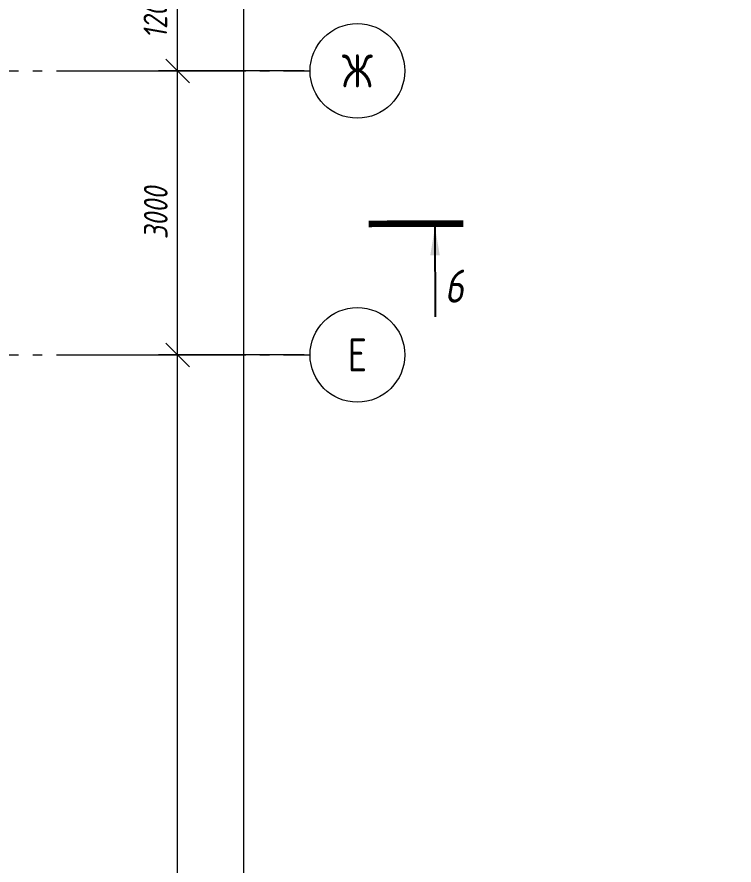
# Model space of a CAD drawing. Header units: millimetres. Extents: x -85420 to 1195317, y -69347 to 470418.
# Drawn here: x 502590 to 510165, y 49186 to 58146 of the extents above; entities that cross this region are included whole.
import ezdxf
from ezdxf import colors
from ezdxf.entities.mleader import LeaderData, LeaderLine
from ezdxf.math import Vec2, Vec3

# ---------------------------------------------------------------- set-up
doc = ezdxf.new("R2010")
doc.units = ezdxf.units.MM
for name, pattern in [('GOST2.303 6', [12, 8, -1.5, 1, -1.5]), ('ГОСТ 2.303 4', [7, 5, -2, 0]), ('ГОСТ 2.303 5', [24, 20, -1.5, 1, -1.5]), ('осевая', [50.8, 31.75, -6.35, 6.35, -6.35])]:
    doc.linetypes.add(name, pattern=pattern)
for name, color, linetype, lineweight in [('+АР_Осевые линии', 252, 'GOST2.303 6', 9), ('+АР_Размеры', 252, 'Continuous', 0), ('СПДС_СИМВОЛЫ', 7, 'Continuous', 25)]:
    doc.layers.add(name, color=color, linetype=linetype, lineweight=lineweight)
doc.layers.add('ОСИ', color=7, linetype='осевая', lineweight=13, true_color=0x999999)
doc.layers.add('ПБ_граница', color=7, linetype='ГОСТ 2.303 4', lineweight=40, true_color=0xdb0000)
doc.styles.add('GOST 2.304', font='CS_Gost2304.shx')
doc.styles.add('ГОСТ 2.304', font='CS_Gost2304.shx', dxfattribs={"oblique": 10})
doc.dimstyles.new('СПДС', dxfattribs={"dimscale": 100, "dimtxt": 2.5, "dimasz": 2.5, "dimexe": 2, "dimexo": 0.625, "dimgap": 1, "dimtad": 1, "dimdec": 0, "dimrnd": 5, "dimtxsty": 'ГОСТ 2.304', "dimblk": 'OBLIQUE', "dimblk1": 'OBLIQUE', "dimblk2": 'OBLIQUE', "dimcen": 2.5, "dimdle": 2, "dimadec": 0, "dimazin": 2, "dimtfac": 0.75, "dimtdec": 4, "dimtmove": 1, "dimatfit": 3, "dimfxl": 1, "dimtfill": 1, "dimtolj": 1, "dimarcsym": 1})

# ---------------------------------------------------------------- blocks, each defined once
blk = doc.blocks.new('_DotSmall')
at = {"color": 0, "linetype": 'ByBlock', "const_width": 0.5}
blk.add_lwpolyline([(-0.0625, 0, 1), (0.0625, 0, 1)], format="xyb", close=True, dxfattribs=at)
blk = doc.blocks.new('_Oblique')
at = {"color": 0, "linetype": 'ByBlock', "lineweight": -2}
blk.add_line((-0.5, -0.5), (0.5, 0.5), dxfattribs=at)
blk = doc.blocks.new('*D214')
at = {"layer": '+АР_Размеры', "color": 0, "lineweight": -2, "ltscale": 100, "transparency": 16777216}
for p, q in [((73880, 24050), (73880, 39450)), ((75217.5, 39250), (73680, 39250)), ((75217.5, 24250), (73680, 24250))]:
    blk.add_line(p, q, dxfattribs=at)
at = {"layer": 'Defpoints', "color": 0, "transparency": 16777216}
for p in [(73880, 39250), (75280, 39250), (75280, 24250)]:
    blk.add_point(p, dxfattribs=at)
at = {"layer": '+АР_Размеры', "color": 0, "lineweight": -2, "transparency": 16777216, "xscale": 250, "yscale": 250, "zscale": 250}
for p, rotation in [((73880, 39250), 90), ((73880, 24250), 270)]:
    blk.add_blockref('_Oblique', p, dxfattribs=dict(at, rotation=rotation))
at = {"layer": '+АР_Размеры', "color": 0, "ltscale": 100, "transparency": 16777216, "insert": (73649.8, 31750), "char_height": 250, "attachment_point": 5, "rotation": 90, "style": 'ГОСТ 2.304', "bg_fill": 3, "box_fill_scale": 1.1, "bg_fill_color": 256, "bg_fill_true_color": 13158600, "bg_fill_transparency": 0}
blk.add_mtext('\\A1;15000', dxfattribs=at)
blk = doc.blocks.new('*D215')
at = {"layer": '+АР_Размеры', "color": 0, "lineweight": -2, "ltscale": 100, "transparency": 16777216}
for p, q in [((73880, 39050), (73880, 42450)), ((75217.5, 42250), (73680, 42250)), ((75217.5, 39250), (73680, 39250))]:
    blk.add_line(p, q, dxfattribs=at)
at = {"layer": 'Defpoints', "color": 0, "transparency": 16777216}
for p in [(73880, 42250), (75280, 42250), (75280, 39250)]:
    blk.add_point(p, dxfattribs=at)
at = {"layer": '+АР_Размеры', "color": 0, "lineweight": -2, "transparency": 16777216, "xscale": 250, "yscale": 250, "zscale": 250}
for p, rotation in [((73880, 42250), 90), ((73880, 39250), 270)]:
    blk.add_blockref('_Oblique', p, dxfattribs=dict(at, rotation=rotation))
at = {"layer": '+АР_Размеры', "color": 0, "ltscale": 100, "transparency": 16777216, "insert": (73649.8, 40750), "char_height": 250, "attachment_point": 5, "rotation": 90, "style": 'ГОСТ 2.304', "bg_fill": 3, "box_fill_scale": 1.1, "bg_fill_color": 256, "bg_fill_true_color": 13158600, "bg_fill_transparency": 0}
blk.add_mtext('\\A1;3000', dxfattribs=at)
blk = doc.blocks.new('Ось сетки - Диаметр 10 мм-1135821-0_Подвал _-2_700__Планировка')
at = {"layer": '+АР_Осевые линии', "linetype": 'Continuous'}
blk.add_circle((0, 0), 5, dxfattribs=at)
blk = doc.blocks.new('*D224')
at = {"layer": '+АР_Размеры', "color": 0, "lineweight": -2, "ltscale": 100, "transparency": 16777216}
for p, q in [((74580, -6550), (74580, 55650)), ((75217.5, 55450), (74380, 55450)), ((75217.5, -6350), (74380, -6350))]:
    blk.add_line(p, q, dxfattribs=at)
at = {"layer": 'Defpoints', "color": 0, "transparency": 16777216}
for p in [(74580, 55450), (75280, 55450), (75280, -6350)]:
    blk.add_point(p, dxfattribs=at)
at = {"layer": '+АР_Размеры', "color": 0, "lineweight": -2, "transparency": 16777216, "xscale": 250, "yscale": 250, "zscale": 250}
for p, rotation in [((74580, 55450), 90), ((74580, -6350), 270)]:
    blk.add_blockref('_Oblique', p, dxfattribs=dict(at, rotation=rotation))
at = {"layer": '+АР_Размеры', "color": 0, "ltscale": 100, "transparency": 16777216, "insert": (74347.8, 19750), "char_height": 250, "attachment_point": 5, "rotation": 90, "style": 'ГОСТ 2.304', "bg_fill": 3, "box_fill_scale": 1.1, "bg_fill_color": 256, "bg_fill_true_color": 13158600, "bg_fill_transparency": 0}
blk.add_mtext('\\A1;61800', dxfattribs=at)
blk = doc.blocks.new('*D227')
at = {"layer": '+АР_Размеры', "color": 0, "lineweight": -2, "ltscale": 100, "transparency": 16777216}
for p, q in [((73880, 42050), (73880, 43650)), ((75217.5, 43450), (73680, 43450)), ((75217.5, 42250), (73680, 42250))]:
    blk.add_line(p, q, dxfattribs=at)
at = {"layer": 'Defpoints', "color": 0, "transparency": 16777216}
for p in [(73880, 43450), (75280, 43450), (75280, 42250)]:
    blk.add_point(p, dxfattribs=at)
at = {"layer": '+АР_Размеры', "color": 0, "lineweight": -2, "transparency": 16777216, "xscale": 250, "yscale": 250, "zscale": 250}
for p, rotation in [((73880, 43450), 90), ((73880, 42250), 270)]:
    blk.add_blockref('_Oblique', p, dxfattribs=dict(at, rotation=rotation))
at = {"layer": '+АР_Размеры', "color": 0, "ltscale": 100, "transparency": 16777216, "insert": (73645.3, 42850), "char_height": 250, "attachment_point": 5, "rotation": 90, "style": 'ГОСТ 2.304', "bg_fill": 3, "box_fill_scale": 1.1, "bg_fill_color": 256, "bg_fill_true_color": 13158600, "bg_fill_transparency": 0}
blk.add_mtext('\\A1;1200', dxfattribs=at)
blk = doc.blocks.new('A$C314F1C93')
at = {"layer": '+АР_Осевые линии', "linetype": 'ГОСТ 2.303 5', "lineweight": 0, "ltscale": 100}
for points in [[(-4200, 42250), (75280, 42250)], [(-4200, 39250), (75280, 39250)]]:
    blk.add_lwpolyline(points, dxfattribs=at)
at = {"layer": '+АР_Осевые линии', "linetype": 'ГОСТ 2.303 5', "lineweight": 25, "ltscale": 100, "xscale": 100.0000000000002, "yscale": 100.0000000000002, "zscale": 100.0000000000002, "rotation": 90}
for p in [(75780, 42250), (75780, 39250)]:
    blk.add_blockref('Ось сетки - Диаметр 10 мм-1135821-0_Подвал _-2_700__Планировка', p, dxfattribs=at)
at = {"layer": '+АР_Осевые линии', "linetype": 'ГОСТ 2.303 5', "lineweight": 0, "ltscale": 100, "char_height": 350, "attachment_point": 5, "style": 'GOST 2.304'}
for s, insert in [('Ж', (75780, 42250)), ('Е', (75780, 39250))]:
    blk.add_mtext(s, dxfattribs=dict(at, insert=insert))
at = {"layer": '+АР_Размеры', "ltscale": 100}
dim = blk.add_linear_dim(base=(74580, 55450), p1=(75280, -6350), p2=(75280, 55450), angle=90, dimstyle='СПДС', override={"dimscale": 100}, dxfattribs=at)
dim.commit()
dim.dimension.update_dxf_attribs({"geometry": '*D224', "text_midpoint": (74580, 19750), "dimtype": 160})
dim = blk.add_linear_dim(base=(73880, 39250), p1=(75280, 24250), p2=(75280, 39250), angle=90, dimstyle='СПДС', override={"dimscale": 100}, dxfattribs=at)
dim.commit()
dim.dimension.update_dxf_attribs({"geometry": '*D214', "text_midpoint": (73649.8, 31750)})
dim = blk.add_linear_dim(base=(73880, 42250), p1=(75280, 39250), p2=(75280, 42250), angle=90, dimstyle='СПДС', override={"dimscale": 100}, dxfattribs=at)
dim.commit()
dim.dimension.update_dxf_attribs({"geometry": '*D215', "text_midpoint": (73649.8, 40750)})
dim = blk.add_linear_dim(base=(73880, 43450), p1=(75280, 42250), p2=(75280, 43450), angle=90, dimstyle='СПДС', override={"dimscale": 100}, dxfattribs=at)
dim.commit()
dim.dimension.update_dxf_attribs({"geometry": '*D227', "text_midpoint": (73645.3, 42850)})

msp = doc.modelspace()

# ---------------------------------------------------------------- linework, layer by layer
at = {"layer": 'СПДС_СИМВОЛЫ', "linetype": 'Continuous', "lineweight": 25, "ltscale": 100}
msp.add_line((507005.8, 55927.4), (507008.4, 54977.4), dxfattribs=at)
msp.add_solid([(507005.8, 55927.4), (507056.9, 55627.1), (506956.3, 55626.8)], dxfattribs=at)

# ---------------------------------------------------------------- block references
at = {"layer": 'ОСИ', "ltscale": 40}
msp.add_blockref('A$C314F1C93', (430406.4, 15326.4, 0), dxfattribs=at)

# ---------------------------------------------------------------- texts
at = {"layer": 'СПДС_СИМВОЛЫ', "color": 7, "linetype": 'Continuous', "lineweight": 25, "ltscale": 100, "style": 'ГОСТ 2.304', "oblique": 10}
msp.add_text('6', height=350, dxfattribs=at).set_placement((507108, 55128.1))

# ---------------------------------------------------------------- next in the draw order: linework, layer by layer
at = {"layer": 'СПДС_СИМВОЛЫ', "linetype": 'Continuous', "lineweight": 25, "ltscale": 100, "const_width": 70}
msp.add_lwpolyline([(507305.7, 55963.2), (506305.7, 55960.5)], dxfattribs=at)

# ---------------------------------------------------------------- next in the draw order: leaders
at = {"layer": 'ПБ_граница', "linetype": 'ByBlock', "lineweight": 0, "ltscale": 70}
ml = msp.add_multileader_mtext('Standard', dxfattribs=at)
ml.set_content('Граница пожарной зоны ', color=256, style='ГОСТ 2.304')
ml.set_leader_properties(color=256, lineweight=-1)
ml.set_arrow_properties(name='DOTSMALL')
ml.build(insert=Vec2(0, 0))
ml.multileader.update_dxf_attribs({"text_left_attachment_type": 6, "text_right_attachment_type": 6, "dogleg_length": 173.1, "arrow_head_size": 250, "scale": 100})
ctx = ml.context
ctx.base_point, ctx.scale, ctx.char_height, ctx.arrow_head_size, ctx.landing_gap_size, ctx.plane_origin = Vec3(450273, 51533, 0), 100, 250, 250, 200, Vec3(406909.5, 65636.9, 0)
ctx.left_attachment, ctx.right_attachment = 6, 6
notes = []
notes.append((ctx, [(0, (1, 1, 0), (450099.9, 51533, 0), (1, 0), 173.1, [(3, [(448218.2, 55394.9, 0)], 0, [])])]))
ctx.mtext.insert, ctx.mtext.width, ctx.mtext.defined_height, ctx.mtext.line_spacing_factor, ctx.mtext.flow_direction = Vec3(450473, 51845.5, 0), 7160.099, 981, 0.768, 5
at = {"layer": 'ПБ_граница', "linetype": 'ByBlock', "ltscale": 70}
ml = msp.add_multileader_mtext('Standard', dxfattribs=at)
ml.set_content('Граница пожарной зоны ', color=256, style='ГОСТ 2.304')
ml.set_leader_properties(color=256, lineweight=-1)
ml.set_arrow_properties(name='DOTSMALL')
ml.build(insert=Vec2(0, 0))
ml.multileader.update_dxf_attribs({"text_left_attachment_type": 6, "text_right_attachment_type": 6, "dogleg_length": 173.1, "arrow_head_size": 250, "scale": 100})
ctx = ml.context
ctx.base_point, ctx.scale, ctx.char_height, ctx.arrow_head_size, ctx.landing_gap_size, ctx.plane_origin = Vec3(477990.1, 48649.7, 0), 100, 250, 250, 200, Vec3(527576.5, 62301.7, 0)
ctx.left_attachment, ctx.right_attachment = 6, 6
notes.append((ctx, [(0, (1, 1, 0), (482435.1, 48649.7, 0), (-1, 0), 173.1, [(3, [(485194.9, 51198.5, 0)], 0, [])])]))
ctx.mtext.insert, ctx.mtext.width, ctx.mtext.defined_height, ctx.mtext.line_spacing_factor, ctx.mtext.flow_direction = Vec3(478206.1, 48962.2, 0), 7160.099, 981, 0.768, 5
for ctx, leaders in notes:
    for number, flags, end, landing, length, lines in leaders:
        leader = LeaderData()
        leader.index, (leader.has_last_leader_line, leader.has_dogleg_vector, leader.attachment_direction) = number, flags
        leader.last_leader_point, leader.dogleg_vector, leader.dogleg_length = Vec3(end), Vec3(landing), length
        for number, points, colour, breaks in lines:
            line = LeaderLine()
            line.index, line.vertices, line.color, line.breaks = number, Vec3.list(points), colors.encode_raw_color(colour), breaks
            leader.lines.append(line)
        ctx.leaders.append(leader)

doc.saveas('drawing.dxf')
